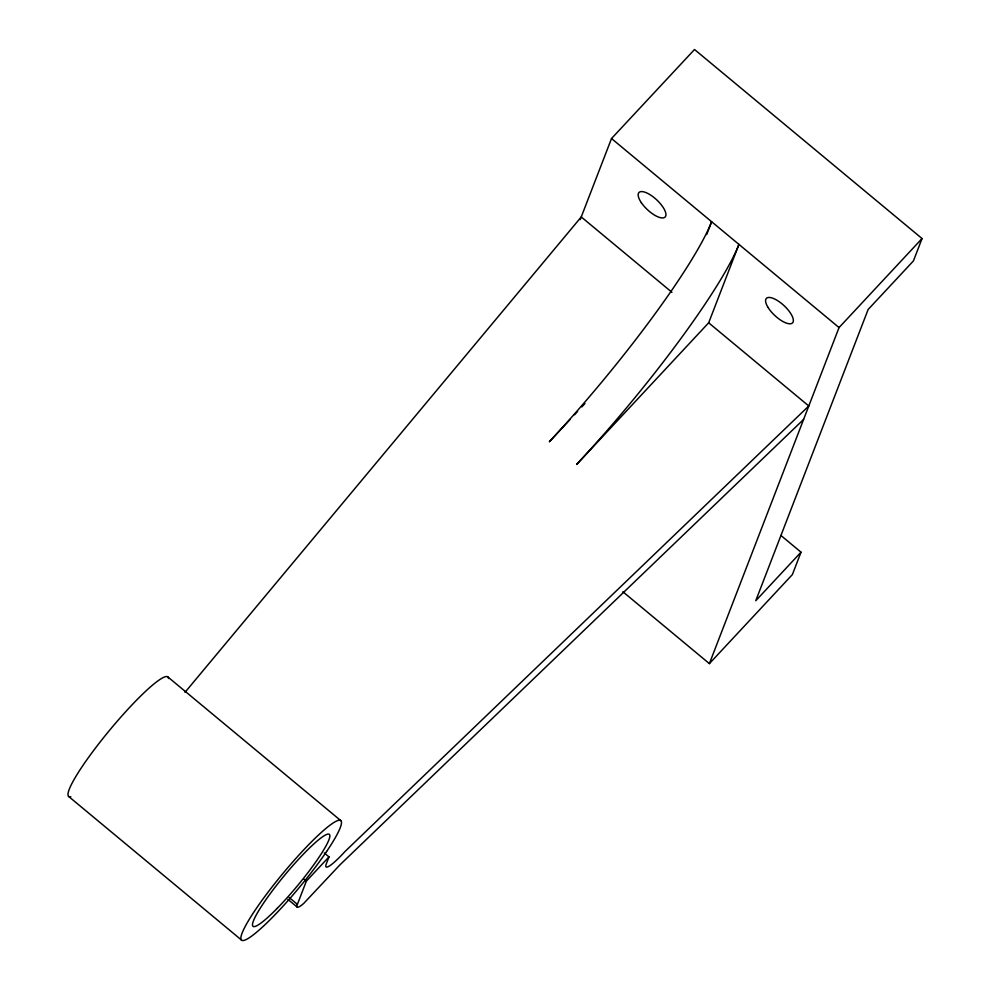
<?xml version="1.0" encoding="UTF-8"?>
<svg xmlns="http://www.w3.org/2000/svg" width="990" height="990" viewBox="0 0 990 990"><rect width="100%" height="100%" fill="white"/><g stroke="black" fill="none" stroke-linecap="round" stroke-linejoin="round"><path stroke-width="1.49" d="M289.154 897.497L297.396 904.353L306.343 881.162L328.989 856.882L324.25 852.947M328.989 856.882L326.391 863.602A35.875 4.975 -50.3 0 0 345.077 851.437L808.793 405.987L708.679 322.802L738.936 244.394A209.1 29.019 -50.3 0 1 576.625 464.459L708.679 322.802M580.214 219.631L611.511 138.538L694.51 49.5L922.049 238.541L913.411 260.939L868.131 309.499L755.754 600.744L801.021 552.185L780.875 535.442M706.674 234.543L711.624 221.71A209.1 29.019 -50.3 0 1 549.326 441.775L570.277 419.29M622.871 591.748L709.385 663.622L839.05 327.566L922.049 238.541M801.021 552.185L792.384 574.584L709.385 663.622M184.981 692.357L581.254 216.946L671.95 292.298M574.472 414.785L577.615 411.419M581.811 406.915L584.954 403.549M803.608 419.426L339.904 864.889L303.658 903.486A30.071 4.183 -50.3 0 1 297.396 904.353M611.511 138.538L839.05 327.566M167.991 677.061L340.919 820.722M303.979 879.194L306.343 881.162M287.904 899.378L297.334 907.199M68.508 796.344L241.449 940.005M70.822 796.727A77.665 10.779 -50.3 0 1 109.086 730.868A77.665 10.779 -50.3 0 1 168.547 678.496M326.576 851.548L324.25 854.915A77.665 10.779 -50.3 0 1 310.922 873.007L307.977 876.769A77.665 10.779 -50.3 0 1 240.904 937.505A77.665 10.779 -50.3 0 1 311.417 841.896A77.665 10.779 -50.3 0 1 326.576 851.548M768.042 307.432A17.919 6.757 43 0 0 792.025 323.297A17.919 6.757 43 0 0 778.375 301.146A17.919 6.757 43 0 0 768.042 307.432M641.384 202.752A17.919 6.757 43 0 0 665.094 217.058A17.919 6.757 43 0 0 649.688 194.486A17.919 6.757 43 0 0 641.384 202.752M277.113 908.436A59.747 8.291 -50.3 0 0 329.447 834.483A59.747 8.291 -50.3 0 0 266.978 898.165A59.747 8.291 -50.3 0 0 277.113 908.436"/></g></svg>
